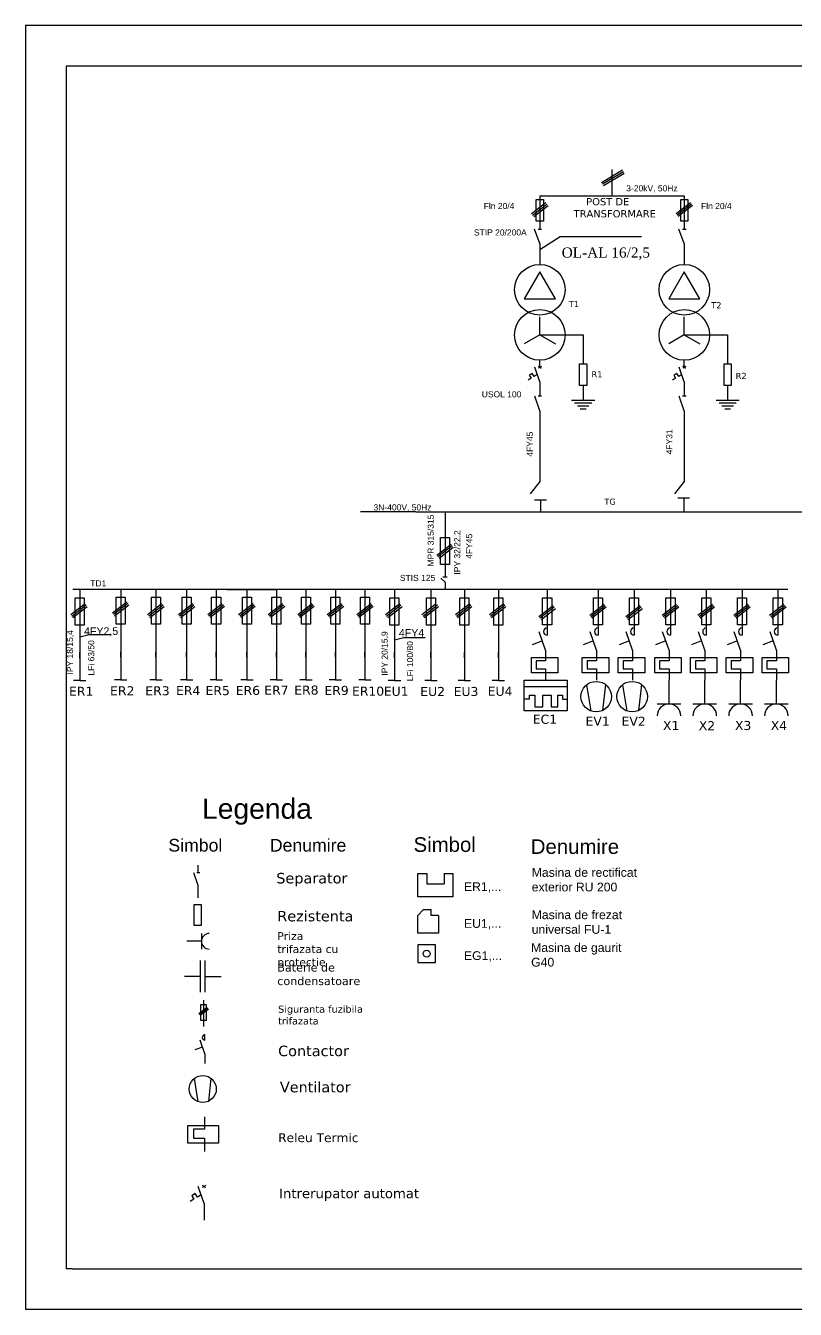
# Model space of a CAD drawing. Header units: millimetres. Extents: x 374 to 824, y -96 to 221.
# Drawn here: x 373.7 to 563.8, y -96.1 to 220.9 of the extents above; entities that cross this region are included whole.
import ezdxf

# ---------------------------------------------------------------- set-up
doc = ezdxf.new("R2010")
doc.units = ezdxf.units.MM
doc.header["$MEASUREMENT"] = 0
for name, color, linetype in [('echipamente', 7, 'Continuous'), ('legenda', 7, 'Continuous'), ('teorii', 7, 'Continuous')]:
    doc.layers.add(name, color=color, linetype=linetype)
doc.styles.add('MtXpl_Verdana', font='verdana.ttf')
doc.styles.get("Standard").update_dxf_attribs({"font": 'arial.ttf'})

# ---------------------------------------------------------------- blocks, each defined once
blk = doc.blocks.new('RU 200 [m]')
for p, q in [((-0.6, -0.4), (-0.6, 0.4)), ((-0.6, 0.4), (-0.3, 0.4)), ((-0.3, 0.4), (-0.3, 0.049)), ((-0.3, 0.049), (0.3, 0.049)), ((0.3, 0.4), (0.6, 0.4)), ((0.3, 0.4), (0.3, 0.049)), ((0.6, 0.4), (0.6, -0.4)), ((0.6, -0.4), (-0.6, -0.4))]:
    blk.add_line(p, q)
blk = doc.blocks.new('FU-1 [m]')
for p, q in [((-0.13, 0.5), (-0.32, 0.3)), ((-0.13, 0.5), (0.13, 0.5)), ((0.13, 0.3), (0.13, 0.5)), ((-0.32, -0.3), (-0.32, 0.3)), ((0.38, 0.3), (0.13, 0.3)), ((0.38, 0.3), (0.38, -0.3)), ((0.38, -0.3), (-0.32, -0.3))]:
    blk.add_line(p, q)
blk = doc.blocks.new('G 40 [m]')
for p, q in [((0.3, 0.3), (-0.3, 0.3)), ((-0.3, 0.3), (-0.3, -0.3)), ((0.3, -0.3), (0.3, 0.3)), ((-0.3, -0.3), (0.3, -0.3))]:
    blk.add_line(p, q)
blk.add_circle((0, 0), 0.116)

msp = doc.modelspace()

# ---------------------------------------------------------------- linework, layer by layer
for p, q in [((385.15, 220.93), (373.65, 220.93)), ((373.65, 220.93), (373.65, 210.93)), ((802.15, 220.93), (385.15, 220.93)), ((373.65, 210.93), (373.65, -86.07)), ((383.65, 210.93), (383.65, -86.07)), ((385.15, 210.93), (383.65, 210.93)), ((802.15, 210.93), (385.15, 210.93)), ((521.1, 185.22), (515.96, 182.13)), ((521.33, 184.83), (516.19, 181.75)), ((521.56, 184.45), (516.42, 181.37)), ((518.53, 178.91), (518.53, 185.43)), ((500.68, 178.91), (500.68, 170.7)), ((500.68, 178.91), (536.38, 178.91)), ((536.38, 178.91), (536.38, 170.7)), ((502.18, 177.15), (498.64, 174.43)), ((502.46, 176.8), (498.91, 174.07)), ((502.73, 176.44), (499.18, 173.72)), ((537.89, 177.2), (534.34, 174.48)), ((538.16, 176.85), (534.61, 174.12)), ((538.43, 176.49), (534.88, 173.77)), ((500.68, 167.13), (499.34, 170.7)), ((500.24, 170.7), (501.13, 170.7)), ((505.75, 168.78), (500.68, 165.56)), ((525.83, 168.78), (505.75, 168.78)), ((536.38, 167.13), (535.05, 170.7)), ((535.94, 170.7), (536.83, 170.7)), ((500.68, 167.13), (500.68, 161.95)), ((536.38, 167.13), (536.38, 161.95)), ((500.69, 144.55), (500.69, 149.01)), ((536.39, 144.55), (536.39, 149.01)), ((500.69, 144.55), (496.83, 142.32)), ((500.69, 144.55), (504.55, 142.32)), ((500.69, 144.55), (511.4, 144.55)), ((511.4, 144.55), (511.4, 137.41)), ((536.39, 144.55), (532.53, 142.32)), ((536.39, 144.55), (540.25, 142.32)), ((536.39, 144.55), (547.1, 144.55)), ((547.1, 144.55), (547.1, 137.41)), ((500.69, 132.98), (499.43, 136.58)), ((501.08, 136.78), (500.29, 136.37)), ((501.02, 136.28), (500.35, 136.87)), ((500.69, 136.58), (500.69, 138.3)), ((536.39, 132.98), (535.13, 136.58)), ((536.78, 136.78), (535.99, 136.37)), ((536.72, 136.28), (536.05, 136.87)), ((536.39, 136.58), (536.39, 138.3)), ((498.53, 133.84), (497.77, 133.38)), ((498.83, 135.07), (498.07, 134.61)), ((498.07, 134.61), (498.53, 133.84)), ((499.3, 134.31), (498.83, 135.07)), ((500.06, 134.78), (499.3, 134.31)), ((534.24, 133.84), (533.47, 133.38)), ((534.53, 135.07), (533.77, 134.61)), ((533.77, 134.61), (534.24, 133.84)), ((535, 134.31), (534.53, 135.07)), ((535.76, 134.78), (535, 134.31)), ((500.69, 132.98), (500.69, 129.41)), ((511.4, 132.05), (511.4, 128.48)), ((536.39, 132.98), (536.39, 129.41)), ((547.1, 132.05), (547.1, 128.48)), ((500.69, 125.81), (499.43, 129.41)), ((501.13, 129.41), (500.24, 129.41)), ((508.54, 128.48), (514.25, 128.48)), ((509.25, 127.77), (513.54, 127.77)), ((509.97, 127.06), (512.82, 127.06)), ((536.39, 125.81), (535.13, 129.41)), ((536.83, 129.41), (535.94, 129.41)), ((544.24, 128.48), (549.95, 128.48)), ((544.96, 127.77), (549.24, 127.77)), ((545.67, 127.06), (548.53, 127.06)), ((500.69, 125.81), (500.69, 108.38)), ((510.68, 126.34), (512.11, 126.34)), ((536.39, 125.81), (536.39, 108.38)), ((546.38, 126.34), (547.81, 126.34)), ((500.69, 108.38), (498.29, 105.31)), ((536.39, 108.38), (533.99, 105.31)), ((499.38, 103.85), (502.33, 103.85)), ((500.86, 103.85), (500.86, 100.9)), ((534.76, 104.32), (537.71, 104.32)), ((536.23, 104.32), (536.23, 101.37)), ((470.06, 100.9), (456.39, 100.9)), ((536.23, 101.37), (536.23, 100.9)), ((478.78, 92.79), (475.23, 90.07)), ((479.05, 92.44), (475.51, 89.72)), ((479.32, 92.09), (475.78, 89.36)), ((562, 81.68), (385.32, 81.68)), ((385.88, 79.61), (388.12, 79.61)), ((385.88, 72.92), (385.88, 79.61)), ((387, 81.68), (387, 59.2)), ((388.12, 79.61), (388.12, 72.92)), ((396.02, 79.78), (398.25, 79.78)), ((396.02, 73.09), (396.02, 79.78)), ((397.14, 81.68), (397.14, 59.36)), ((398.25, 79.78), (398.25, 73.09)), ((404.72, 79.78), (406.95, 79.78)), ((404.72, 73.09), (404.72, 79.78)), ((405.84, 81.68), (405.84, 59.36)), ((406.95, 79.78), (406.95, 73.09)), ((412.32, 79.78), (414.55, 79.78)), ((412.32, 73.09), (412.32, 79.78)), ((413.43, 81.68), (413.43, 59.36)), ((414.55, 79.78), (414.55, 73.09)), ((419.61, 79.78), (421.84, 79.78)), ((419.61, 73.09), (419.61, 79.78)), ((420.73, 81.68), (420.73, 59.36)), ((421.84, 79.78), (421.84, 73.09)), ((423.34, 81.68), (430.94, 81.68)), ((427.21, 79.78), (429.44, 79.78)), ((427.21, 73.09), (427.21, 79.78)), ((428.33, 81.68), (428.33, 59.36)), ((428.33, 81.68), (435.62, 81.68)), ((429.44, 79.78), (429.44, 73.09)), ((434.5, 79.78), (436.73, 79.78)), ((434.5, 73.09), (434.5, 79.78)), ((435.62, 81.68), (435.62, 59.36)), ((436.73, 79.78), (436.73, 73.09)), ((441.79, 79.78), (444.02, 79.78)), ((441.79, 73.09), (441.79, 79.78)), ((442.91, 81.68), (442.91, 59.36)), ((444.02, 79.78), (444.02, 73.09)), ((449.08, 79.78), (451.31, 79.78)), ((449.08, 73.09), (449.08, 79.78)), ((450.2, 81.68), (450.2, 59.36)), ((451.31, 79.78), (451.31, 73.09)), ((456.37, 79.78), (458.6, 79.78)), ((456.37, 73.09), (456.37, 79.78)), ((457.49, 81.68), (457.49, 59.36)), ((458.6, 79.78), (458.6, 73.09)), ((463.66, 79.61), (465.89, 79.61)), ((463.66, 72.92), (463.66, 79.61)), ((464.78, 81.68), (464.78, 59.2)), ((465.89, 79.61), (465.89, 72.92)), ((472.67, 79.61), (474.9, 79.61)), ((472.67, 72.92), (472.67, 79.61)), ((473.78, 81.68), (473.78, 59.2)), ((474.9, 79.61), (474.9, 72.92)), ((480.92, 79.61), (483.15, 79.61)), ((480.92, 72.92), (480.92, 79.61)), ((482.04, 81.68), (482.04, 59.2)), ((483.15, 79.61), (483.15, 72.92)), ((489.33, 79.61), (491.56, 79.61)), ((489.33, 72.92), (489.33, 79.61)), ((490.44, 81.68), (490.44, 59.2)), ((491.56, 79.61), (491.56, 72.92)), ((501.38, 79.66), (503.62, 79.66)), ((501.38, 72.96), (501.38, 79.66)), ((501.38, 79.66), (503.62, 79.66)), ((501.38, 72.96), (501.38, 79.66)), ((502.5, 81.68), (502.5, 70.4)), ((502.5, 81.68), (502.5, 70.4)), ((503.62, 79.66), (503.62, 72.96)), ((503.62, 79.66), (503.62, 72.96)), ((513.96, 79.66), (516.2, 79.66)), ((513.96, 72.96), (513.96, 79.66)), ((515.08, 81.68), (515.08, 70.4)), ((516.2, 79.66), (516.2, 72.96)), ((522.86, 79.66), (525.09, 79.66)), ((522.86, 72.96), (522.86, 79.66)), ((523.98, 81.68), (523.98, 70.4)), ((525.09, 79.66), (525.09, 72.96)), ((531.86, 79.66), (534.09, 79.66)), ((531.86, 72.96), (531.86, 79.66)), ((532.98, 81.68), (532.98, 70.4)), ((534.09, 79.66), (534.09, 72.96)), ((540.7, 79.66), (542.93, 79.66)), ((540.7, 72.96), (540.7, 79.66)), ((541.82, 81.68), (541.82, 70.4)), ((542.93, 79.66), (542.93, 72.96)), ((549.54, 79.66), (551.77, 79.66)), ((549.54, 72.96), (549.54, 79.66)), ((550.66, 81.68), (550.66, 70.4)), ((551.77, 79.66), (551.77, 72.96)), ((558.38, 79.66), (560.62, 79.66)), ((558.38, 72.96), (558.38, 79.66)), ((559.5, 81.68), (559.5, 70.4)), ((560.62, 79.66), (560.62, 72.96)), ((388.34, 78.14), (384.79, 75.41)), ((388.61, 77.78), (385.06, 75.06)), ((388.88, 77.43), (385.33, 74.7)), ((398.64, 78.55), (395.09, 75.83)), ((398.91, 78.2), (395.36, 75.48)), ((399.18, 77.85), (395.63, 75.12)), ((407.34, 78.15), (403.79, 75.43)), ((407.61, 77.8), (404.06, 75.07)), ((407.88, 77.44), (404.33, 74.72)), ((414.94, 78.15), (411.39, 75.43)), ((415.21, 77.8), (411.66, 75.07)), ((415.48, 77.44), (411.93, 74.72)), ((422.23, 78.17), (418.68, 75.45)), ((422.5, 77.82), (418.95, 75.09)), ((422.77, 77.46), (419.23, 74.74)), ((429.83, 78.17), (426.28, 75.45)), ((430.1, 77.82), (426.55, 75.09)), ((430.37, 77.46), (426.83, 74.74)), ((437.12, 78.17), (433.57, 75.45)), ((437.39, 77.82), (433.84, 75.09)), ((437.66, 77.46), (434.12, 74.74)), ((444.41, 78.17), (440.86, 75.45)), ((444.68, 77.82), (441.13, 75.09)), ((444.95, 77.46), (441.41, 74.74)), ((451.7, 78.17), (448.15, 75.45)), ((451.97, 77.82), (448.42, 75.09)), ((452.24, 77.46), (448.7, 74.74)), ((458.99, 78.17), (455.44, 75.45)), ((459.26, 77.82), (455.71, 75.09)), ((459.53, 77.46), (455.99, 74.74)), ((466.11, 78.14), (462.57, 75.41)), ((466.39, 77.78), (462.84, 75.06)), ((466.66, 77.43), (463.11, 74.7)), ((475.12, 78.14), (471.57, 75.41)), ((475.39, 77.78), (471.84, 75.06)), ((475.66, 77.43), (472.12, 74.7)), ((483.37, 78.14), (479.83, 75.41)), ((483.65, 77.78), (480.1, 75.06)), ((483.92, 77.43), (480.37, 74.7)), ((491.78, 78.14), (488.23, 75.41)), ((492.05, 77.78), (488.5, 75.06)), ((492.32, 77.43), (488.78, 74.7)), ((504, 77.65), (500.45, 74.93)), ((504, 77.65), (500.45, 74.93)), ((504.27, 77.3), (500.73, 74.57)), ((504.27, 77.3), (500.73, 74.57)), ((504.55, 76.94), (501, 74.22)), ((504.55, 76.94), (501, 74.22)), ((516.58, 78), (513.03, 75.28)), ((516.85, 77.65), (513.31, 74.93)), ((517.12, 77.3), (513.58, 74.57)), ((525.48, 77.65), (521.93, 74.93)), ((525.75, 77.3), (522.2, 74.57)), ((526.02, 76.94), (522.47, 74.22)), ((534.48, 78), (530.93, 75.28)), ((534.75, 77.65), (531.2, 74.93)), ((535.02, 77.3), (531.47, 74.57)), ((543.32, 78), (539.77, 75.28)), ((543.59, 77.65), (540.04, 74.93)), ((543.86, 77.3), (540.32, 74.57)), ((552.16, 78), (548.61, 75.28)), ((552.43, 77.65), (548.88, 74.93)), ((552.7, 77.3), (549.16, 74.57)), ((561, 78), (557.45, 75.28)), ((561.27, 77.65), (557.73, 74.93)), ((561.55, 77.3), (558, 74.57)), ((388.12, 72.92), (385.88, 72.92)), ((398.25, 73.09), (396.02, 73.09)), ((406.95, 73.09), (404.72, 73.09)), ((414.55, 73.09), (412.32, 73.09)), ((421.84, 73.09), (419.61, 73.09)), ((429.44, 73.09), (427.21, 73.09)), ((436.73, 73.09), (434.5, 73.09)), ((444.02, 73.09), (441.79, 73.09)), ((451.31, 73.09), (449.08, 73.09)), ((458.6, 73.09), (456.37, 73.09)), ((465.89, 72.92), (463.66, 72.92)), ((474.9, 72.92), (472.67, 72.92)), ((483.15, 72.92), (480.92, 72.92)), ((491.56, 72.92), (489.33, 72.92)), ((503.62, 72.96), (501.38, 72.96)), ((503.62, 72.96), (501.38, 72.96)), ((516.2, 72.96), (513.96, 72.96)), ((525.09, 72.96), (522.86, 72.96)), ((534.09, 72.96), (531.86, 72.96)), ((542.93, 72.96), (540.7, 72.96)), ((551.77, 72.96), (549.54, 72.96)), ((560.62, 72.96), (558.38, 72.96)), ((389.32, 70.48), (387, 69.9)), ((394.56, 70.48), (389.32, 70.48)), ((467.09, 69.75), (464.78, 69.17)), ((472.34, 69.75), (467.09, 69.75)), ((502.13, 66.73), (500.56, 71.23)), ((502.13, 66.73), (500.56, 71.23)), ((514.71, 66.73), (513.14, 71.23)), ((523.61, 66.73), (522.04, 71.23)), ((532.61, 66.73), (531.04, 71.23)), ((541.45, 66.73), (539.88, 71.23)), ((550.29, 66.73), (548.72, 71.23)), ((559.13, 66.73), (557.56, 71.23)), ((501.35, 68.98), (498.83, 68.06)), ((501.35, 68.98), (498.83, 68.06)), ((502.13, 66.73), (502.13, 64.11)), ((502.13, 66.73), (502.13, 64.11)), ((513.93, 68.98), (511.41, 68.06)), ((514.71, 66.73), (514.71, 64.11)), ((522.82, 68.98), (520.31, 68.06)), ((523.61, 66.73), (523.61, 64.11)), ((531.82, 68.98), (529.31, 68.06)), ((532.61, 66.73), (532.61, 64.11)), ((540.67, 68.98), (538.15, 68.06)), ((541.45, 66.73), (541.45, 64.11)), ((549.51, 68.98), (546.99, 68.06)), ((550.29, 66.73), (550.29, 64.11)), ((558.35, 68.98), (555.83, 68.06)), ((559.13, 66.73), (559.13, 64.11)), ((387, 64.78), (387, 66.11)), ((397.14, 64.94), (397.14, 66.28)), ((405.84, 64.94), (405.84, 66.28)), ((413.43, 64.94), (413.43, 66.28)), ((420.73, 64.94), (420.73, 66.28)), ((428.33, 64.94), (428.33, 66.28)), ((435.62, 64.94), (435.62, 66.28)), ((442.91, 64.94), (442.91, 66.28)), ((450.2, 64.94), (450.2, 66.28)), ((457.49, 64.94), (457.49, 66.28)), ((464.78, 64.78), (464.78, 66.11)), ((473.78, 64.78), (473.78, 66.11)), ((482.04, 64.78), (482.04, 66.11)), ((490.44, 64.78), (490.44, 66.11)), ((498.61, 64.88), (505.14, 64.88)), ((498.61, 61.12), (498.61, 64.88)), ((498.61, 64.88), (505.14, 64.88)), ((498.61, 61.12), (498.61, 64.88)), ((502.13, 64.11), (499.8, 64.11)), ((499.8, 64.11), (499.8, 62.13)), ((502.13, 64.11), (499.8, 64.11)), ((499.8, 64.11), (499.8, 62.13)), ((505.14, 64.88), (505.14, 61.12)), ((505.14, 64.88), (505.14, 61.12)), ((511.19, 64.88), (517.72, 64.88)), ((511.19, 61.12), (511.19, 64.88)), ((514.71, 64.11), (512.38, 64.11)), ((512.38, 64.11), (512.38, 62.13)), ((517.72, 64.88), (517.72, 61.12)), ((520.08, 64.88), (526.62, 64.88)), ((520.08, 61.12), (520.08, 64.88)), ((523.61, 64.11), (521.28, 64.11)), ((521.28, 64.11), (521.28, 62.13)), ((526.62, 64.88), (526.62, 61.12)), ((529.08, 64.88), (535.62, 64.88)), ((529.08, 61.12), (529.08, 64.88)), ((532.61, 64.11), (530.28, 64.11)), ((530.28, 64.11), (530.28, 62.13)), ((535.62, 64.88), (535.62, 61.12)), ((537.92, 64.88), (544.46, 64.88)), ((537.92, 61.12), (537.92, 64.88)), ((541.45, 64.11), (539.12, 64.11)), ((539.12, 64.11), (539.12, 62.13)), ((544.46, 64.88), (544.46, 61.12)), ((546.76, 64.88), (553.3, 64.88)), ((546.76, 61.12), (546.76, 64.88)), ((550.29, 64.11), (547.96, 64.11)), ((547.96, 64.11), (547.96, 62.13)), ((553.3, 64.88), (553.3, 61.12)), ((555.61, 64.88), (562.14, 64.88)), ((555.61, 61.12), (555.61, 64.88)), ((559.13, 64.11), (556.8, 64.11)), ((556.8, 64.11), (556.8, 62.13)), ((562.14, 64.88), (562.14, 61.12)), ((505.14, 61.12), (498.61, 61.12)), ((505.14, 61.12), (498.61, 61.12)), ((499.8, 62.13), (502.13, 62.13)), ((499.8, 62.13), (502.13, 62.13)), ((502.13, 62.13), (502.13, 59.31)), ((502.13, 62.13), (502.13, 59.31)), ((517.72, 61.12), (511.19, 61.12)), ((512.38, 62.13), (514.71, 62.13)), ((514.71, 62.13), (514.71, 59.31)), ((526.62, 61.12), (520.08, 61.12)), ((521.28, 62.13), (523.61, 62.13)), ((523.61, 62.13), (523.61, 59.31)), ((535.62, 61.12), (529.08, 61.12)), ((530.28, 62.13), (532.61, 62.13)), ((532.61, 62.13), (532.61, 59.31)), ((544.46, 61.12), (537.92, 61.12)), ((539.12, 62.13), (541.45, 62.13)), ((541.45, 62.13), (541.45, 59.31)), ((553.3, 61.12), (546.76, 61.12)), ((547.96, 62.13), (550.29, 62.13)), ((550.29, 62.13), (550.29, 59.31)), ((562.14, 61.12), (555.61, 61.12)), ((556.8, 62.13), (559.13, 62.13)), ((559.13, 62.13), (559.13, 59.31)), ((387, 59.2), (385.47, 59.2)), ((387, 59.2), (388.53, 59.2)), ((397.14, 59.36), (395.6, 59.36)), ((397.14, 59.36), (398.67, 59.36)), ((405.84, 59.36), (404.3, 59.36)), ((405.84, 59.36), (407.37, 59.36)), ((413.43, 59.36), (411.9, 59.36)), ((413.43, 59.36), (414.97, 59.36)), ((420.73, 59.36), (419.2, 59.36)), ((420.73, 59.36), (422.26, 59.36)), ((428.33, 59.36), (426.8, 59.36)), ((428.33, 59.36), (429.86, 59.36)), ((435.62, 59.36), (434.09, 59.36)), ((435.62, 59.36), (437.15, 59.36)), ((442.91, 59.36), (441.38, 59.36)), ((442.91, 59.36), (444.44, 59.36)), ((450.2, 59.36), (448.67, 59.36)), ((450.2, 59.36), (451.73, 59.36)), ((457.49, 59.36), (455.96, 59.36)), ((457.49, 59.36), (459.02, 59.36)), ((464.78, 59.2), (463.25, 59.2)), ((464.78, 59.2), (466.31, 59.2)), ((473.78, 59.2), (472.25, 59.2)), ((473.78, 59.2), (475.31, 59.2)), ((482.04, 59.2), (480.51, 59.2)), ((482.04, 59.2), (483.57, 59.2)), ((490.44, 59.2), (488.91, 59.2)), ((490.44, 59.2), (491.97, 59.2)), ((496.83, 51.73), (496.83, 59.31)), ((496.83, 59.31), (507.44, 59.31)), ((496.83, 51.73), (496.83, 59.31)), ((496.83, 59.31), (507.44, 59.31)), ((496.83, 57.71), (507.44, 57.71)), ((496.83, 57.71), (507.44, 57.71)), ((496.83, 51.73), (496.83, 57.42)), ((496.83, 51.73), (496.83, 57.42)), ((496.83, 51.73), (496.83, 57.42)), ((496.83, 51.73), (496.83, 57.42)), ((507.44, 59.31), (507.44, 51.73)), ((507.44, 59.31), (507.44, 51.73)), ((513.37, 51.7), (512.29, 58.13)), ((516.9, 58.22), (516.21, 51.79)), ((522.27, 51.7), (521.18, 58.13)), ((525.8, 58.22), (525.1, 51.79)), ((532.61, 53.4), (532.61, 59.31)), ((541.45, 53.4), (541.45, 59.31)), ((550.29, 53.4), (550.29, 59.31)), ((559.13, 53.4), (559.13, 59.31)), ((498.15, 54.58), (496.83, 54.58)), ((498.15, 54.58), (496.83, 54.58)), ((498.15, 54.58), (498.15, 55.63)), ((498.15, 55.63), (499.48, 55.63)), ((498.15, 54.58), (498.15, 55.63)), ((498.15, 55.63), (499.48, 55.63)), ((499.48, 55.63), (499.48, 52.72)), ((499.48, 55.63), (499.48, 52.72)), ((501.47, 52.72), (501.47, 55.63)), ((501.47, 55.63), (503.46, 55.63)), ((501.47, 52.72), (501.47, 55.63)), ((501.47, 55.63), (503.46, 55.63)), ((503.46, 55.63), (503.46, 52.72)), ((503.46, 55.63), (503.46, 52.72)), ((505.1, 52.72), (505.1, 55.63)), ((505.1, 55.63), (506.3, 55.63)), ((505.1, 52.72), (505.1, 55.63)), ((505.1, 55.63), (506.3, 55.63)), ((506.3, 55.63), (506.3, 54.58)), ((506.3, 55.63), (506.3, 54.58)), ((506.3, 54.58), (507.44, 54.58)), ((506.3, 54.58), (507.44, 54.58)), ((507.44, 51.73), (496.83, 51.73)), ((496.83, 51.73), (496.83, 51.73)), ((507.44, 51.73), (496.83, 51.73)), ((496.83, 51.73), (496.83, 51.73)), ((499.48, 52.72), (501.47, 52.72)), ((499.48, 52.72), (501.47, 52.72)), ((503.46, 52.72), (505.1, 52.72)), ((503.46, 52.72), (505.1, 52.72)), ((535.54, 53.4), (529.68, 53.4)), ((544.38, 53.4), (538.52, 53.4)), ((416.3, 11.73), (416.3, 13.58)), ((416.3, 8.62), (415.22, 11.73)), ((416.69, 11.73), (415.92, 11.73)), ((416.3, 5.54), (416.3, 8.62)), ((417.1, -5.18), (413.51, -5.18)), ((416.85, -17.78), (416.85, -9.91)), ((418.03, -17.78), (418.03, -9.91)), ((416.85, -13.85), (412.91, -13.85)), ((418.03, -13.85), (421.97, -13.85)), ((418.5, -21.55), (416.43, -23.13)), ((418.66, -21.75), (416.59, -23.34)), ((418.81, -21.96), (416.75, -23.55)), ((417.62, -19.73), (417.62, -26.25)), ((417.95, -29.61), (417.95, -28.26)), ((417.36, -31.3), (415.46, -31.99)), ((417.95, -33), (416.76, -29.61)), ((417.95, -33), (417.95, -35.35)), ((416.31, -44.81), (415.34, -39.11)), ((419.44, -39.03), (418.82, -44.74)), ((417.82, -48.5), (417.82, -51.55)), ((417.82, -51.55), (415.12, -51.55)), ((415.12, -51.55), (415.12, -53.84)), ((415.12, -53.84), (417.82, -53.84)), ((417.82, -53.84), (417.82, -57.12)), ((417.73, -69.9), (416.27, -65.72)), ((418.19, -65.48), (417.26, -65.95)), ((418.12, -66.06), (417.34, -65.38)), ((415.23, -68.89), (414.34, -69.43)), ((415.57, -67.46), (414.68, -68.01)), ((414.68, -68.01), (415.23, -68.89)), ((416.11, -68.35), (415.57, -67.46)), ((417, -67.81), (416.11, -68.35)), ((417.73, -69.9), (417.73, -74.05)), ((373.65, -86.07), (373.65, -96.07)), ((385.15, -86.07), (383.65, -86.07)), ((385.15, -86.07), (802.15, -86.07)), ((373.65, -96.07), (385.15, -96.07)), ((385.15, -96.07), (802.15, -96.07))]:
    msp.add_line(p, q)
for points in [[(501.58, 172.66), (499.79, 172.66), (499.79, 178.02), (501.58, 178.02)], [(537.28, 172.66), (535.49, 172.66), (535.49, 178.02), (537.28, 178.02)], [(496.83, 153.48), (504.54, 153.48), (500.68, 160.16)], [(532.53, 153.48), (540.25, 153.48), (536.38, 160.16)], [(510.5, 137.41), (512.29, 137.41), (512.29, 132.05), (510.5, 132.05)], [(546.2, 137.41), (547.99, 137.41), (547.99, 132.05), (546.2, 132.05)], [(476.15, 94.57), (478.38, 94.57), (478.38, 87.87), (476.15, 87.87)], [(415.28, 3.89), (417.01, 3.89), (417.01, -1.31), (415.28, -1.31)], [(416.97, -20.83), (418.27, -20.83), (418.27, -24.73), (416.97, -24.73)], [(413.72, -50.65), (421.32, -50.65), (421.32, -55.02), (413.72, -55.02)]]:
    msp.add_lwpolyline(points, close=True)
for points in [[(553.22, 53.4), (547.36, 53.4)], [(562.06, 53.4), (556.21, 53.4)], [(417.1, -3.25), (417.1, -7.11)]]:
    msp.add_lwpolyline(points)
for centre, radius in [((500.69, 155.71), 6.25), ((536.39, 155.71), 6.25), ((500.69, 144.55), 6.25), ((536.39, 144.55), 6.25), ((514.62, 55.23), 3.77), ((523.51, 55.23), 3.77), ((417.41, -41.68), 3.34)]:
    msp.add_circle(centre, radius)
for centre, radius, start, end in [((502.5, 71.29), 0.893, 90, 270), ((502.5, 71.29), 0.893, 90, 270), ((515.08, 71.29), 0.893, 90, 270), ((523.98, 71.29), 0.893, 90, 270), ((532.98, 71.29), 0.893, 90, 270), ((541.82, 71.29), 0.893, 90, 270), ((550.66, 71.29), 0.893, 90, 270), ((559.5, 71.29), 0.893, 90, 270), ((532.61, 50.47), 2.93, 0, 180), ((541.45, 50.47), 2.93, 0, 180), ((550.29, 50.47), 2.93, 0, 180), ((559.13, 50.47), 2.93, 0, 180), ((419.03, -5.18), 1.93, 90, 270), ((417.95, -28.93), 0.673, 90, 270)]:
    msp.add_arc(centre, radius, start, end)
at = {"layer": 'echipamente'}
for p, q in [((477.28, 100.9), (477.28, 92.87)), ((477.28, 92.87), (477.28, 84.84)), ((477.28, 83.5), (476.22, 84.52)), ((476.74, 84.84), (477.82, 84.84))]:
    msp.add_line(p, q, dxfattribs=at)
at = {"layer": 'legenda', "ltscale": 4}
for p, q in [((470.06, 100.9), (629.34, 100.9)), ((477.28, 83.5), (477.28, 81.68))]:
    msp.add_line(p, q, dxfattribs=at)

# ---------------------------------------------------------------- block references
at = {"xscale": 7.209828015168243, "yscale": 7.209828015168243, "zscale": 7.209828015168243}
for name, p in [('RU 200 [m]', (474.9, 8.65)), ('FU-1 [m]', (472.88, -0.98)), ('G 40 [m]', (472.74, -8.24))]:
    msp.add_blockref(name, p, dxfattribs=at)

# ---------------------------------------------------------------- texts
for s, p in [('IPY 18/15,4', (385.34, 60.69)), ('IPY 20/15,9', (463.09, 60.41)), ('LFi 100/80', (469.37, 59.04))]:
    msp.add_text(s, height=1.5, rotation=90).set_placement(p)
at = {"style": 'MtXpl_Verdana'}
for s, height, p in [('ER', 2.231, (384.36, 55.43)), ('1', 2.23, (388.45, 55.43)), ('ER', 2.231, (394.5, 55.56)), ('2', 2.23, (398.59, 55.56)), ('ER', 2.231, (403.2, 55.56)), ('3', 2.23, (407.29, 55.56)), ('ER4', 2.231, (410.8, 55.61)), ('ER5', 2.231, (418.09, 55.61)), ('ER6', 2.231, (425.56, 55.65)), ('ER7', 2.231, (432.6, 55.69)), ('ER8', 2.231, (440.01, 55.73)), ('ER9', 2.231, (447.47, 55.65)), ('ER10', 2.231, (454.28, 55.47)), ('EU', 2.231, (462.14, 55.43)), ('1', 2.23, (466.33, 55.43)), ('EU2', 2.231, (471.15, 55.39)), ('EU3', 2.231, (479.4, 55.39)), ('EU4', 2.231, (487.81, 55.44)), ('EC1', 2.231, (498.94, 48.53)), ('EC1', 2.231, (498.94, 48.53)), ('EV1', 2.231, (511.98, 48.07)), ('EV2', 2.231, (520.88, 48.03)), ('X1', 2.231, (531.11, 46.98)), ('X2', 2.231, (539.96, 46.94))]:
    msp.add_text(s, height=height, dxfattribs=at).set_placement(p)
at = {"attachment_point": 1}
for s, width, gutter_width, heights, insert, char_height in [('3-20kV, 50Hz', 18.3888, 0.893, [1.76], (522.05, 181.52), 1.5), ('\\A1;Fln 20/4', 11.1554, 0.893, [2.33], (486.83, 177.15), 1.5), ('\\A1;Fln 20/4', 11.1554, 0.893, [2.33], (540.52, 177.15), 1.5), ('\\A1;STIP 20/200A', 14.5679, 0.893, [3.96], (484.41, 170.61), 1.5), ('\\A1;USOL 100', 11.1554, 0.893, [2.33], (486.34, 130.65), 1.5), ('3N-400V, 50Hz', 18.3888, 0.893, [1.76], (459.61, 102.71), 1.5), ('\\A1;TD1', 8.188, 0.893, [1.59], (389.61, 83.94), 1.5), ('\\A1;STIS 125', 11.1554, 0.893, [2.33], (466.11, 85.3), 1.5), ('Legenda', 28.9348, 6.24, [6.46], (417.23, 30.07), 4.994), ('Simbol', 9.4779, 6.24, [0], (408.92, 20.09), 3.121), ('Denumire', 19.7889, 6.24, [2.56], (433.99, 20.09), 3.121), ('Simbol', 10.9464, 7.21, [0], (469.49, 20.5), 3.605), ('Denumire', 22.855, 7.21, [2.96], (498.45, 20), 3.605), ('Masina de rectificat exterior RU 200', 26.7845, 7.21, [5.85], (498.68, 12.9), 2.1629), ('ER1,...', 4.4911, 7.21, [0], (481.94, 9.39), 2.163), ('EU1,...', 4.4911, 7.21, [0], (481.94, 0.3), 2.163), ('Masina de frezat universal FU-1', 26.7845, 7.21, [0], (498.68, 2.44), 2.1629), ('Masina de gaurit G40', 24.5565, 7.21, [0], (498.54, -5.66), 2.1629), ('EG1,...', 4.4911, 7.21, [0], (481.94, -7.65), 2.163)]:
    msp.add_mtext_dynamic_manual_height_columns(s, width=width, gutter_width=gutter_width, heights=heights, dxfattribs=dict(at, insert=insert, char_height=char_height))
for s, insert, char_height, width in [('{\\fVerdana|b0|i0|c0|p34;    POST DE TRANSFORMARE}', (509.03, 178.35), 1.7851, 21.5283), ('{\\fVerdana|b0|i0|c0|p34;T1}', (507.85, 152.94), 1.5, 4.2021), ('{\\fVerdana|b0|i0|c0|p34;T2}', (543.03, 152.65), 1.5, 4.2021), ('{\\fVerdana|b0|i0|c0|p34;R1}', (513.44, 135.57), 1.5, 4.2021), ('{\\fVerdana|b0|i0|c0|p34;R2}', (549.07, 135.19), 1.5, 4.2021), ('{\\fVerdana|b0|i0|c0|p34;TG}', (516.61, 104.13), 1.5, 4.2021), ('{\\fVerdana|b0|i0|c0|p34;X3}', (548.9, 49.22), 2.2313, 5.9967), ('{\\fVerdana|b0|i0|c0|p34;X4}', (557.74, 49.22), 2.2313, 5.9967), ('{\\fVerdana|b0|i0|c0|p34;Separator}', (435.58, 11.7), 2.5946, 18.4976), ('{\\fVerdana|b0|i0|c0|p34;Rezistenta}', (435.83, 2.33), 2.5946, 17.7174), ('{\\fVerdana|b0|i0|c0|p34;Priza trifazata cu protectie}', (435.83, -2.93), 1.9311, 18.2382), ('{\\fVerdana|b0|i0|c0|p34;Baterie de condensatoare}', (435.83, -10.66), 2.0033, 19.8063), ('{\\fVerdana|b0|i0|c0|p34;Siguranta fuzibila trifazata}', (436.03, -21.08), 1.7453, 27.3091), ('{\\fVerdana|b0|i0|c0|p34;Contactor}', (436.03, -30.96), 2.5946, 16.2226), ('{\\fVerdana|b0|i0|c0|p34;Ventilator}', (436.46, -39.89), 2.5946, 17.8265), ('{\\fVerdana|b0|i0|c0|p34;Releu Termic}', (436.03, -52.59), 2.1958, 21.034), ('{\\fVerdana|b0|i0|c0|p34;Intrerupator automat}', (436.27, -66.25), 2.3786, 32.8125)]:
    msp.add_mtext(s, dxfattribs=dict(at, insert=insert, char_height=char_height, width=width))
at = {"char_height": 1.5, "attachment_point": 1, "rotation": 90}
for s, width, heights, insert in [('\\A1;4FY45', 8.188, [1.59], (497.47, 114.49)), ('\\A1;4FY31', 8.188, [1.59], (531.94, 115.05)), ('\\A1;MPR 315/315', 17.9638, [3.78], (472.98, 87.37)), ('\\A1;IPY 32/22.2', 16.2279, [6.34], (479.52, 85.36)), ('\\A1;4FY45', 8.188, [1.59], (482.48, 89.29))]:
    msp.add_mtext_dynamic_manual_height_columns(s, width=width, gutter_width=0.893, heights=heights, dxfattribs=dict(at, insert=insert))
at = {"insert": (389.1, 60.43), "char_height": 1.5, "width": 14.2179, "attachment_point": 1, "rotation": 90}
msp.add_mtext('\\A1;LFi 63/50', dxfattribs=at)
at = {"layer": 'teorii'}
for s, p in [('4FY2,5', (388.08, 70.47)), ('4FY4', (465.86, 70.04))]:
    msp.add_text(s, height=1.875, rotation=360, dxfattribs=at).set_placement(p)
at = {"layer": 'teorii', "insert": (506.09, 168.65), "char_height": 1.5, "width": 21.0207, "attachment_point": 1}
msp.add_mtext('\\A1;\\P{\\fTimes New Roman|b0|i0|c238|p18;\\H1.6667x;OL-AL 16/2,5\\Ftxt|c238; }', dxfattribs=at)

doc.saveas('drawing.dxf')
